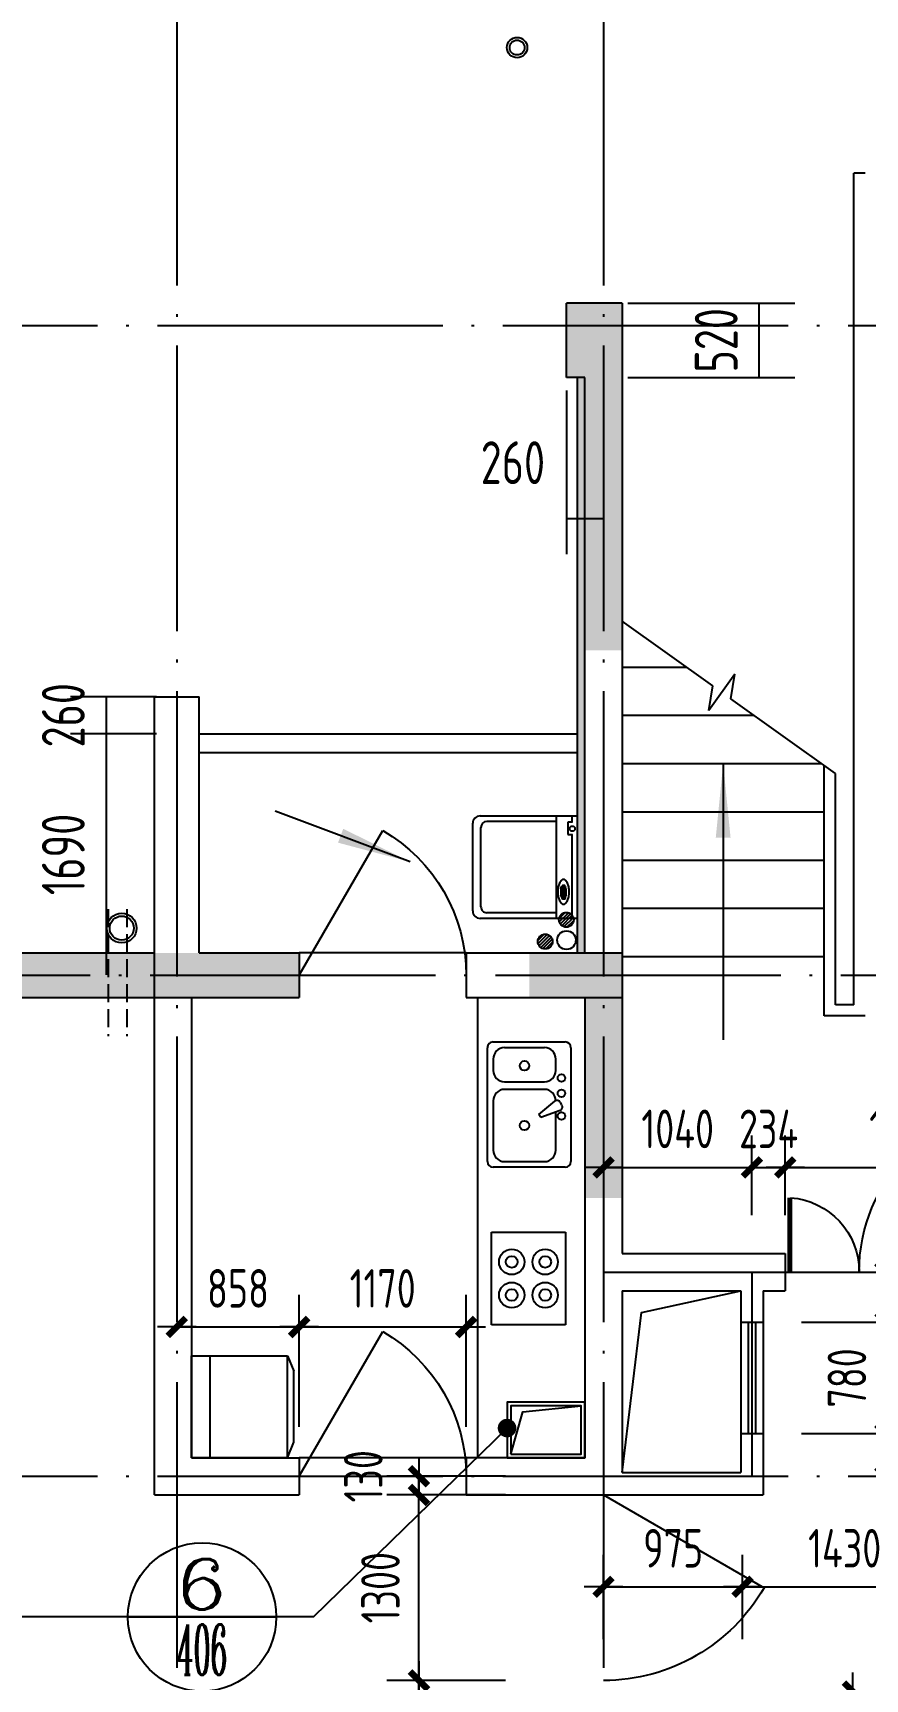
# Model space of a CAD drawing. Extents: x -726032 to 135930, y -151624 to 587044.
# Drawn here: x -475515 to -469684, y 475827 to 487356 of the extents above; entities that cross this region are included whole.
import ezdxf
from ezdxf.enums import TextEntityAlignment as Align

# ---------------------------------------------------------------- set-up
doc = ezdxf.new("R2010")
doc.units = 0
doc.header["$LTSCALE"] = 1000
doc.header["$MEASUREMENT"] = 0
doc.linetypes.add('DASH', pattern=[0.35, 0.25, -0.1])
doc.linetypes.add('DOTE', pattern=[2.42, 2, -0.2, 0.02, -0.2])
doc.layers.get('0').update_dxf_attribs({"linetype": 'CONTINUOUS'})
doc.layers.get('DEFPOINTS').update_dxf_attribs({"color": 1, "linetype": 'CONTINUOUS'})
for name, color, linetype in [('COLUMN', 170, 'CONTINUOUS'), ('DOTE', 8, 'DOTE'), ('GROUND', 45, 'CONTINUOUS'), ('JIAJU', 252, 'CONTINUOUS'), ('LVTRY', 6, 'CONTINUOUS'), ('PUB_DIM', 245, 'CONTINUOUS'), ('ROOF', 4, 'CONTINUOUS'), ('STAIR', 42, 'CONTINUOUS'), ('TOTHER', 7, 'CONTINUOUS'), ('WALL', 255, 'CONTINUOUS'), ('WINDOW', 155, 'CONTINUOUS'), ('WINDOW_TEXT', 7, 'CONTINUOUS'), ('引线', 213, 'CONTINUOUS'), ('空调', 245, 'CONTINUOUS'), ('雨水管', 20, 'CONTINUOUS')]:
    doc.layers.add(name, color=color, linetype=linetype)
doc.styles.add('COMP', font='COMPLEX', dxfattribs={"bigfont": 'hztxt'})
doc.styles.add('DIM_FONT', font='isocp.shx', dxfattribs={"width": 0.8})
doc.styles.add('SIMPLEX', font='SIMPLEX.SHX')
doc.dimstyles.new('DIMA', dxfattribs={"dimtxt": 300, "dimasz": 1, "dimexe": 250, "dimexo": 300, "dimgap": 150, "dimtad": 1, "dimdec": 0, "dimzin": 0, "dimdsep": 46, "dimtxsty": 'DIM_FONT', "dimcen": 0.09, "dimse1": 1, "dimclrt": 142, "dimadec": 0, "dimazin": 0, "dimtfac": 1, "dimtdec": 0, "dimtix": 1, "dimtmove": 2, "dimatfit": 3, "dimfxl": 1, "dimtolj": 1, "dimtzin": 0, "dimarcsym": 0})
doc.dimstyles.new('DIMB', dxfattribs={"dimtxt": 300, "dimasz": 1, "dimexe": 250, "dimexo": 300, "dimgap": 150, "dimtad": 1, "dimdec": 0, "dimzin": 0, "dimdsep": 46, "dimtxsty": 'DIM_FONT', "dimcen": 0.09, "dimse2": 1, "dimclrt": 142, "dimadec": 0, "dimazin": 0, "dimtfac": 1, "dimtdec": 0, "dimtix": 1, "dimtmove": 2, "dimatfit": 3, "dimfxl": 1, "dimtolj": 1, "dimtzin": 0, "dimarcsym": 0})
doc.dimstyles.new('DIMN', dxfattribs={"dimtxt": 300, "dimasz": 1, "dimexe": 250, "dimexo": 300, "dimgap": 150, "dimtad": 1, "dimdec": 0, "dimzin": 0, "dimdsep": 46, "dimtxsty": 'DIM_FONT', "dimcen": 0.09, "dimclrt": 142, "dimadec": 0, "dimazin": 0, "dimtfac": 1, "dimtdec": 0, "dimtix": 1, "dimtmove": 2, "dimatfit": 3, "dimfxl": 1, "dimtolj": 1, "dimtzin": 0, "dimarcsym": 0})

# ---------------------------------------------------------------- blocks, each defined once
blk = doc.blocks.new('_DBLK')
blk.add_line((-0.5, 0), (0, -0.866))
blk.add_arc((-0.5, 0), 1, 300, 0)
at = {"layer": 'WINDOW_TEXT', "style": 'SIMPLEX', "flags": 9}
blk.add_attdef('A', text='', height=1, dxfattribs=at).set_placement((0, 1.5), align=Align.MIDDLE)
blk = doc.blocks.new('_DIMX')
blk.add_line((-150, 0), (150, 0))
at = {"const_width": 50}
blk.add_lwpolyline([(-70, -70), (70, 70)], dxfattribs=at)
blk = doc.blocks.new('*D1123')
at = {"layer": 'DEFPOINTS', "color": 0, "transparency": 16777216}
for p in [(-470542, 476473), (-471517, 475837), (-470542, 475837)]:
    blk.add_point(p, dxfattribs=at)
at = {"layer": 'PUB_DIM', "color": 0, "lineweight": -2, "transparency": 16777216}
for p, q in [((-471517, 476107), (-471517, 476698)), ((-470542, 476107), (-470542, 476698)), ((-471516, 476473), (-470543, 476473))]:
    blk.add_line(p, q, dxfattribs=at)
at = {"layer": 'PUB_DIM', "color": 0, "lineweight": -2, "transparency": 16777216, "xscale": 0.9, "yscale": 0.9, "zscale": 0.9, "rotation": 180}
blk.add_blockref('_DIMX', (-471517, 476473), dxfattribs=at)
at = {"layer": 'PUB_DIM', "color": 0, "lineweight": -2, "transparency": 16777216, "xscale": 0.9, "yscale": 0.9, "zscale": 0.9}
blk.add_blockref('_DIMX', (-470542, 476473), dxfattribs=at)
at = {"layer": 'PUB_DIM', "color": 142, "transparency": 16777216, "insert": (-471029, 476743), "char_height": 270, "attachment_point": 5, "style": 'DIM_FONT'}
blk.add_mtext('\\A1;975', dxfattribs=at)
blk = doc.blocks.new('*D2376')
at = {"layer": 'DEFPOINTS', "color": 0, "transparency": 16777216}
for p in [(-470477, 479410), (-471517, 478807), (-470477, 478807)]:
    blk.add_point(p, dxfattribs=at)
at = {"layer": 'PUB_DIM', "color": 0, "lineweight": -2, "transparency": 16777216}
for p, q in [((-470477, 479077), (-470477, 479635)), ((-471516, 479410), (-470478, 479410))]:
    blk.add_line(p, q, dxfattribs=at)
at = {"layer": 'PUB_DIM', "color": 0, "lineweight": -2, "transparency": 16777216, "xscale": 0.9, "yscale": 0.9, "zscale": 0.9, "rotation": 180}
blk.add_blockref('_DIMX', (-471517, 479410), dxfattribs=at)
at = {"layer": 'PUB_DIM', "color": 0, "lineweight": -2, "transparency": 16777216, "xscale": 0.9, "yscale": 0.9, "zscale": 0.9}
blk.add_blockref('_DIMX', (-470477, 479410), dxfattribs=at)
at = {"layer": 'PUB_DIM', "color": 142, "transparency": 16777216, "insert": (-470997, 479680), "char_height": 270, "attachment_point": 5, "style": 'DIM_FONT'}
blk.add_mtext('\\A1;1040', dxfattribs=at)
blk = doc.blocks.new('*D1125')
at = {"layer": 'DEFPOINTS', "color": 0, "transparency": 16777216}
for p in [(-471647, 485463), (-470427, 485463), (-471647, 484943)]:
    blk.add_point(p, dxfattribs=at)
at = {"layer": 'PUB_DIM', "color": 0, "lineweight": -2, "transparency": 16777216}
for p, q in [((-471347, 485463), (-470177, 485463)), ((-470427, 485464), (-470427, 485465)), ((-470427, 484943), (-470427, 485463)), ((-471347, 484943), (-470177, 484943)), ((-470427, 484942), (-470427, 484941))]:
    blk.add_line(p, q, dxfattribs=at)
at = {"layer": 'PUB_DIM', "color": 0, "transparency": 16777216}
for points in [[(-470427, 485464), (-470427, 485464), (-470427, 485463)], [(-470427, 484942), (-470427, 484942), (-470427, 484943)]]:
    blk.add_solid(points, dxfattribs=at)
at = {"layer": 'PUB_DIM', "color": 142, "transparency": 16777216, "insert": (-470727, 485203), "char_height": 300, "attachment_point": 5, "rotation": 90, "style": 'DIM_FONT'}
blk.add_mtext('\\A1;520', dxfattribs=at)
blk = doc.blocks.new('*D2389')
at = {"layer": 'DEFPOINTS', "color": 0, "transparency": 16777216}
for p in [(-472479, 478293), (-473649, 477323), (-472479, 477323)]:
    blk.add_point(p, dxfattribs=at)
at = {"layer": 'PUB_DIM', "color": 0, "lineweight": -2, "transparency": 16777216}
for p, q in [((-472479, 477593), (-472479, 478518)), ((-473648, 478293), (-472480, 478293))]:
    blk.add_line(p, q, dxfattribs=at)
at = {"layer": 'PUB_DIM', "color": 0, "lineweight": -2, "transparency": 16777216, "xscale": 0.9, "yscale": 0.9, "zscale": 0.9, "rotation": 180}
blk.add_blockref('_DIMX', (-473649, 478293), dxfattribs=at)
at = {"layer": 'PUB_DIM', "color": 0, "lineweight": -2, "transparency": 16777216, "xscale": 0.9, "yscale": 0.9, "zscale": 0.9}
blk.add_blockref('_DIMX', (-472479, 478293), dxfattribs=at)
at = {"layer": 'PUB_DIM', "color": 142, "transparency": 16777216, "insert": (-473064, 478563), "char_height": 270, "attachment_point": 5, "style": 'DIM_FONT'}
blk.add_mtext('\\A1;1170', dxfattribs=at)
blk = doc.blocks.new('*D2390')
at = {"layer": 'DEFPOINTS', "color": 0, "transparency": 16777216}
for p in [(-472810, 477117), (-471933, 477117), (-471933, 475817)]:
    blk.add_point(p, dxfattribs=at)
at = {"layer": 'PUB_DIM', "color": 0, "lineweight": -2, "transparency": 16777216}
for p, q in [((-472203, 477117), (-473035, 477117)), ((-472810, 475818), (-472810, 477116))]:
    blk.add_line(p, q, dxfattribs=at)
at = {"layer": 'PUB_DIM', "color": 0, "lineweight": -2, "transparency": 16777216, "xscale": 0.9, "yscale": 0.9, "zscale": 0.9}
for p, rotation in [((-472810, 477117), 90), ((-472810, 475817), 270)]:
    blk.add_blockref('_DIMX', p, dxfattribs=dict(at, rotation=rotation))
at = {"layer": 'PUB_DIM', "color": 142, "transparency": 16777216, "insert": (-473080, 476467), "char_height": 270, "attachment_point": 5, "rotation": 90, "style": 'DIM_FONT'}
blk.add_mtext('\\A1;1300', dxfattribs=at)
blk = doc.blocks.new('*D2391')
at = {"layer": 'DEFPOINTS', "color": 0, "transparency": 16777216}
for p in [(-472810, 477247), (-471933, 477247), (-471933, 477117)]:
    blk.add_point(p, dxfattribs=at)
at = {"layer": 'PUB_DIM', "color": 0, "lineweight": -2, "transparency": 16777216}
for p, q in [((-472203, 477247), (-473035, 477247)), ((-472810, 477248), (-472810, 477249)), ((-472810, 477117), (-472810, 477247)), ((-472810, 477116), (-472810, 477115))]:
    blk.add_line(p, q, dxfattribs=at)
at = {"layer": 'PUB_DIM', "color": 0, "lineweight": -2, "transparency": 16777216, "xscale": 0.9, "yscale": 0.9, "zscale": 0.9}
for p, rotation in [((-472810, 477247), 270), ((-472810, 477117), 90)]:
    blk.add_blockref('_DIMX', p, dxfattribs=dict(at, rotation=rotation))
at = {"layer": 'PUB_DIM', "color": 142, "transparency": 16777216, "insert": (-473200, 477247), "char_height": 270, "attachment_point": 5, "rotation": 90, "style": 'DIM_FONT'}
blk.add_mtext('\\A1;130', dxfattribs=at)
blk = doc.blocks.new('*D2394')
at = {"layer": 'DEFPOINTS', "color": 0, "transparency": 16777216}
for p in [(-472810, 475817), (-471933, 475817), (-471933, 474907)]:
    blk.add_point(p, dxfattribs=at)
at = {"layer": 'PUB_DIM', "color": 0, "lineweight": -2, "transparency": 16777216}
for p, q in [((-472203, 475817), (-473035, 475817)), ((-472810, 474908), (-472810, 475816))]:
    blk.add_line(p, q, dxfattribs=at)
at = {"layer": 'PUB_DIM', "color": 0, "lineweight": -2, "transparency": 16777216, "xscale": 0.9, "yscale": 0.9, "zscale": 0.9}
for p, rotation in [((-472810, 475817), 90), ((-472810, 474907), 270)]:
    blk.add_blockref('_DIMX', p, dxfattribs=dict(at, rotation=rotation))
at = {"layer": 'PUB_DIM', "color": 142, "transparency": 16777216, "insert": (-473080, 475362), "char_height": 270, "attachment_point": 5, "rotation": 90, "style": 'DIM_FONT'}
blk.add_mtext('\\A1;910', dxfattribs=at)
blk = doc.blocks.new('_INDEX')
blk.add_line((-0.5, 0), (0.5, 0))
blk.add_circle((0, 0), 0.5)
at = {"style": 'COMP'}
for tag, width, p, p2 in [('1', 2.333333, (-0.17, 0.05), (0.17, 0.05)), ('-', 1.166667, (-0.17, -0.39), (0.17, -0.39))]:
    blk.add_attdef(tag, text='', height=0.34, dxfattribs=dict(at, width=width)).set_placement(p, p2, align=Align.FIT)
blk = doc.blocks.new('*D2396')
at = {"layer": 'DEFPOINTS', "color": 0, "transparency": 16777216}
for p in [(-473649, 478293), (-474507, 477323), (-473649, 477323)]:
    blk.add_point(p, dxfattribs=at)
at = {"layer": 'PUB_DIM', "color": 0, "lineweight": -2, "transparency": 16777216}
for p, q in [((-473649, 477593), (-473649, 478518)), ((-474506, 478293), (-473650, 478293))]:
    blk.add_line(p, q, dxfattribs=at)
at = {"layer": 'PUB_DIM', "color": 0, "lineweight": -2, "transparency": 16777216, "xscale": 0.9, "yscale": 0.9, "zscale": 0.9, "rotation": 180}
blk.add_blockref('_DIMX', (-474507, 478293), dxfattribs=at)
at = {"layer": 'PUB_DIM', "color": 0, "lineweight": -2, "transparency": 16777216, "xscale": 0.9, "yscale": 0.9, "zscale": 0.9}
blk.add_blockref('_DIMX', (-473649, 478293), dxfattribs=at)
at = {"layer": 'PUB_DIM', "color": 142, "transparency": 16777216, "insert": (-474078, 478563), "char_height": 270, "attachment_point": 5, "style": 'DIM_FONT'}
blk.add_mtext('\\A1;858', dxfattribs=at)
blk = doc.blocks.new('A$C593B1C2D')
at = {"layer": 'JIAJU'}
for p, q in [((0, 550), (0, 32.5)), ((550, 550), (0, 550)), ((550, 32.5), (550, 550)), ((550, 450), (0, 450)), ((0, 32.5), (84.2, 0)), ((550, 32.5), (0, 32.5)), ((465.8, 0), (84.2, 0)), ((550, 32.5), (465.8, 0))]:
    blk.add_line(p, q, dxfattribs=at)
blk = doc.blocks.new('A$C52343C9C')
at = {"layer": 'JIAJU', "rotation": 2.050917305024764e-05}
blk.add_blockref('A$C593B1C2D', (0, 0), dxfattribs=at)
blk = doc.blocks.new('A$C47CE1419')
at = {"layer": 'JIAJU', "xscale": -1, "rotation": 90}
blk.add_blockref('A$C52343C9C', (550, 550), dxfattribs=at)
blk = doc.blocks.new('M_E21')
for p, q in [((-250.1, 0), (250.1, 0)), ((-250.1, -400.1), (-250.1, 0)), ((250.1, 0), (250.1, -400.1)), ((250.1, -400.1), (-250.1, -400.1))]:
    blk.add_line(p, q)
at = {"layer": 'TOTHER', "linetype": 'Continuous'}
for centre, radius in [((-89.3, -109.8), 68.5), ((-89.3, -109.8), 31.6), ((89.3, -109.8), 68.5), ((89.3, -109.8), 31.6), ((-89.3, -290.2), 68.5), ((-89.3, -290.2), 31.6), ((89.3, -290.2), 68.5), ((89.3, -290.2), 31.6)]:
    blk.add_circle(centre, radius, dxfattribs=at)
at = {"width": 0.8, "flags": 9}
for tag in ['XSIZE', 'YSIZE']:
    blk.add_attdef(tag, (0, 0), '', height=0.5, dxfattribs=at)
blk = doc.blocks.new('M_E29JIV')
at = {"color": 0, "linetype": 'ByBlock'}
for p, q in [((0, -306.8), (0, 306.8)), ((30.7, 337.5), (419.3, 337.5)), ((358, 306.8), (143.2, 306.8)), ((450, 306.8), (450, -306.8)), ((81.8, 245.5), (81.8, 40)), ((419.3, -20.5), (419.3, 245.5)), ((48.4, 2), (56.6, -12.3)), ((58.9, 31.4), (162.5, 70.2)), ((172.8, 52.5), (87.3, -17.8)), ((162.5, 70.2), (172.8, 52.5)), ((143.2, -81.8), (358, -81.8)), ((358, -122.7), (143.2, -122.7)), ((81.8, -184.1), (81.8, -245.5)), ((419.3, -245.5), (419.3, -184.1)), ((419.3, -337.5), (30.7, -337.5)), ((143.2, -306.8), (358, -306.8))]:
    blk.add_line(p, q, dxfattribs=at)
for centre, radius in [((250.6, 112.5), 25.6), ((51.1, 61.4), 20.5), ((51.1, -61.4), 20.5), ((51.1, -143.2), 20.5), ((250.6, -209.7), 25.6)]:
    blk.add_circle(centre, radius, dxfattribs=at)
for centre, radius, start, end in [((30.7, 306.8), 30.7, 90, 180), ((143.2, 245.5), 61.4, 90, 180), ((358, 245.5), 61.4, 0, 90), ((419.3, 306.8), 30.7, 0, 90), ((66.1, 12.3), 20.5, 110.53768, 210), ((74.3, -2), 20.5, 210, 309.46232), ((143.2, -20.5), 61.4, 180, 270), ((358, -20.5), 61.4, 270, 0), ((143.2, -184.1), 61.4, 90, 180), ((358, -184.1), 61.4, 0, 90), ((143.2, -245.5), 61.4, 180, 270), ((358, -245.5), 61.4, 270, 0), ((30.7, -306.8), 30.7, 180, 270), ((419.3, -306.8), 30.7, 270, 0)]:
    blk.add_arc(centre, radius, start, end, dxfattribs=at)
at = {"style": 'DIM_FONT', "width": 0.8, "flags": 9}
for tag in ['XSIZE', 'YSIZE']:
    blk.add_attdef(tag, (0, 0), '', height=0.5, dxfattribs=at)
blk = doc.blocks.new('M_E20')
for p, q in [((345, 0), (-345, 0)), ((-302, -36), (-345, -36)), ((-302, -35), (-302, -66)), ((-302, -66), (-219, -66)), ((-219, -66), (-219, -35)), ((345, -36), (-219, -36)), ((123, -87), (123, -99)), ((133, -96), (133, -113)), ((198, -96), (133, -96)), ((198, -113), (198, -96)), ((215, -88), (215, -99)), ((-307, -144), (-307, -611)), ((133, -113), (198, -113)), ((307, -144), (307, -611)), ((267, -651), (-267, -651))]:
    blk.add_line(p, q)
blk.add_lwpolyline([(83, -94, 0.185158), (88, -107, 0.102042), (108, -122, 0.060862), (133, -130, 0.047173), (166, -133, 0.047173), (200, -130, 0.060862), (225, -122, 0.102042), (245, -107, 0.185158), (250, -94, 0.185158), (245, -82, 0.102042), (225, -67, 0.060862), (200, -59, 0.047173), (166, -56, 0.047173), (133, -59, 0.060862), (108, -67, 0.102042), (88, -82, 0.185158)], format="xyb", close=True)
for points in [[(215, -88, 0.259034), (213, -85, 0.076276), (201, -80, 0.036515), (188, -77, 0.026615), (169, -76, 0.026615), (150, -77, 0.036515), (137, -80, 0.076276), (125, -85, 0.259034), (123, -88, 0.078462), (123, -89, 0.056762)], [(215, -99, 0.259034), (213, -95, 0.076276), (201, -90, 0.036515), (188, -88, 0.026615), (169, -87, 0.026615), (150, -88, 0.036515), (137, -90, 0.076276), (125, -95, 0.259034), (123, -99, 0.259034), (125, -102, 0.056762), (133, -106, 0.036515)], [(198, -108, 0.008736), (201, -107, 0.076276), (213, -102, 0.259034), (215, -99, 0.259034)]]:
    blk.add_lwpolyline(points, format="xyb")
blk.add_circle((-259, -35), 17.5)
for centre, start, end in [((-267, -611), 180, 270), ((267, -611), 270, 0)]:
    blk.add_arc(centre, 40, start, end)
at = {"layer": 'TOTHER', "linetype": 'Continuous'}
for p, q in [((-345, -656), (-345, 0)), ((345, 0), (345, -656)), ((-345, -145), (345, -145)), ((295, -706), (-295, -706))]:
    blk.add_line(p, q, dxfattribs=at)
for centre, start, end in [((-295, -656), 180, 270), ((295, -656), 270, 0)]:
    blk.add_arc(centre, 50, start, end, dxfattribs=at)
at = {"width": 0.8, "flags": 9}
for tag in ['XSIZE', 'YSIZE']:
    blk.add_attdef(tag, (0, 0), '', height=0.5, dxfattribs=at)
blk = doc.blocks.new('*D1144')
at = {"layer": 'DEFPOINTS', "color": 0, "transparency": 16777216}
for p in [(-471777, 485151), (-471517, 485151), (-471517, 483956)]:
    blk.add_point(p, dxfattribs=at)
at = {"layer": 'PUB_DIM', "color": 0, "lineweight": -2, "transparency": 16777216}
for p, q in [((-471777, 484851), (-471777, 483706)), ((-471517, 484851), (-471517, 483706)), ((-471778, 483956), (-471779, 483956)), ((-471777, 483956), (-471517, 483956)), ((-471516, 483956), (-471515, 483956))]:
    blk.add_line(p, q, dxfattribs=at)
at = {"layer": 'PUB_DIM', "color": 0, "transparency": 16777216}
for points in [[(-471778, 483956), (-471778, 483956), (-471777, 483956)], [(-471516, 483956), (-471516, 483956), (-471517, 483956)]]:
    blk.add_solid(points, dxfattribs=at)
at = {"layer": 'PUB_DIM', "color": 142, "transparency": 16777216, "insert": (-472152, 484346), "char_height": 300, "attachment_point": 5, "style": 'DIM_FONT'}
blk.add_mtext('\\A1;260', dxfattribs=at)
blk = doc.blocks.new('*D3755')
at = {"layer": 'DEFPOINTS', "color": 0, "transparency": 16777216}
for p in [(-474350, 482447), (-475002, 480757), (-474350, 480757)]:
    blk.add_point(p, dxfattribs=at)
at = {"layer": 'PUB_DIM', "color": 0, "lineweight": -2, "transparency": 16777216}
for p, q in [((-474650, 482447), (-475252, 482447)), ((-475002, 482446), (-475002, 480758))]:
    blk.add_line(p, q, dxfattribs=at)
at = {"layer": 'PUB_DIM', "color": 0, "transparency": 16777216}
for points in [[(-475003, 482446), (-475002, 482446), (-475002, 482447)], [(-475003, 480758), (-475002, 480758), (-475002, 480757)]]:
    blk.add_solid(points, dxfattribs=at)
at = {"layer": 'PUB_DIM', "color": 142, "transparency": 16777216, "insert": (-475302, 481602), "char_height": 300, "attachment_point": 5, "rotation": 90, "style": 'DIM_FONT'}
blk.add_mtext('\\A1;1690', dxfattribs=at)
blk = doc.blocks.new('*D1152')
at = {"layer": 'DEFPOINTS', "color": 0, "transparency": 16777216}
for p in [(-474350, 482707), (-475002, 482447), (-474350, 482447)]:
    blk.add_point(p, dxfattribs=at)
at = {"layer": 'PUB_DIM', "color": 0, "lineweight": -2, "transparency": 16777216}
for p, q in [((-474650, 482707), (-475252, 482707)), ((-475002, 482708), (-475002, 482709)), ((-475002, 482707), (-475002, 482447)), ((-474650, 482447), (-475252, 482447)), ((-475002, 482446), (-475002, 482445))]:
    blk.add_line(p, q, dxfattribs=at)
at = {"layer": 'PUB_DIM', "color": 0, "transparency": 16777216}
for points in [[(-475003, 482708), (-475002, 482708), (-475002, 482707)], [(-475003, 482446), (-475002, 482446), (-475002, 482447)]]:
    blk.add_solid(points, dxfattribs=at)
at = {"layer": 'PUB_DIM', "color": 142, "transparency": 16777216, "insert": (-475302, 482577), "char_height": 300, "attachment_point": 5, "rotation": 90, "style": 'DIM_FONT'}
blk.add_mtext('\\A1;260', dxfattribs=at)
blk = doc.blocks.new('*D1217')
at = {"layer": 'DEFPOINTS', "color": 0, "transparency": 16777216}
for p in [(-469112, 476473), (-470542, 475837), (-469112, 475837)]:
    blk.add_point(p, dxfattribs=at)
at = {"layer": 'PUB_DIM', "color": 0, "lineweight": -2, "transparency": 16777216}
for p, q in [((-470542, 476107), (-470542, 476698)), ((-469112, 476107), (-469112, 476698)), ((-470541, 476473), (-469113, 476473))]:
    blk.add_line(p, q, dxfattribs=at)
at = {"layer": 'PUB_DIM', "color": 0, "lineweight": -2, "transparency": 16777216, "xscale": 0.9, "yscale": 0.9, "zscale": 0.9, "rotation": 180}
blk.add_blockref('_DIMX', (-470542, 476473), dxfattribs=at)
at = {"layer": 'PUB_DIM', "color": 0, "lineweight": -2, "transparency": 16777216, "xscale": 0.9, "yscale": 0.9, "zscale": 0.9}
blk.add_blockref('_DIMX', (-469112, 476473), dxfattribs=at)
at = {"layer": 'PUB_DIM', "color": 142, "transparency": 16777216, "insert": (-469827, 476743), "char_height": 270, "attachment_point": 5, "style": 'DIM_FONT'}
blk.add_mtext('\\A1;1430', dxfattribs=at)
blk = doc.blocks.new('*D1219')
at = {"layer": 'DEFPOINTS', "color": 0, "transparency": 16777216}
for p in [(-469153, 475739), (-469769, 474907), (-469153, 474907)]:
    blk.add_point(p, dxfattribs=at)
at = {"layer": 'PUB_DIM', "color": 0, "lineweight": -2, "transparency": 16777216}
for p, q in [((-469423, 475739), (-469994, 475739)), ((-469769, 475738), (-469769, 474908)), ((-469423, 474907), (-469994, 474907))]:
    blk.add_line(p, q, dxfattribs=at)
at = {"layer": 'PUB_DIM', "color": 0, "lineweight": -2, "transparency": 16777216, "xscale": 0.9, "yscale": 0.9, "zscale": 0.9}
for p, rotation in [((-469769, 475739), 90), ((-469769, 474907), 270)]:
    blk.add_blockref('_DIMX', p, dxfattribs=dict(at, rotation=rotation))
at = {"layer": 'PUB_DIM', "color": 142, "transparency": 16777216, "insert": (-470039, 475323), "char_height": 270, "attachment_point": 5, "rotation": 90, "style": 'DIM_FONT'}
blk.add_mtext('\\A1;832', dxfattribs=at)
blk = doc.blocks.new('_ARROW')
blk.add_solid([(0, 0), (-1, 0.1), (-1, -0.1)])
blk = doc.blocks.new('*D2458')
at = {"layer": 'DEFPOINTS', "color": 0, "transparency": 16777216}
for p in [(-468553, 479410), (-470243, 478807), (-468553, 478807)]:
    blk.add_point(p, dxfattribs=at)
at = {"layer": 'PUB_DIM', "color": 0, "lineweight": -2, "transparency": 16777216}
for p, q in [((-468553, 479077), (-468553, 479635)), ((-470242, 479410), (-468554, 479410))]:
    blk.add_line(p, q, dxfattribs=at)
at = {"layer": 'PUB_DIM', "color": 0, "lineweight": -2, "transparency": 16777216, "xscale": 0.9, "yscale": 0.9, "zscale": 0.9, "rotation": 180}
blk.add_blockref('_DIMX', (-470243, 479410), dxfattribs=at)
at = {"layer": 'PUB_DIM', "color": 0, "lineweight": -2, "transparency": 16777216, "xscale": 0.9, "yscale": 0.9, "zscale": 0.9}
blk.add_blockref('_DIMX', (-468553, 479410), dxfattribs=at)
at = {"layer": 'PUB_DIM', "color": 142, "transparency": 16777216, "insert": (-469398, 479680), "char_height": 270, "attachment_point": 5, "style": 'DIM_FONT'}
blk.add_mtext('\\A1;1690', dxfattribs=at)
blk = doc.blocks.new('M_A17ORW')
at = {"const_width": 0.02}
for points in [[(-0.481, -0.0014), (-0.481, -0.3084)], [(0.481, 0.0014), (0.481, -0.6906)]]:
    blk.add_lwpolyline(points, dxfattribs=at)
for centre, radius, start, end in [((-0.5008, -0.0026), 0.3067, 274.24917, 0.21013), ((0.5046, 0.0019), 0.6987, 180.27623, 268.06031)]:
    blk.add_arc(centre, radius, start, end)
blk = doc.blocks.new('*D1221')
at = {"layer": 'DEFPOINTS', "color": 0, "transparency": 16777216}
for p in [(-470243, 479410), (-470477, 478807), (-470243, 478807)]:
    blk.add_point(p, dxfattribs=at)
at = {"layer": 'PUB_DIM', "color": 0, "lineweight": -2, "transparency": 16777216}
for p, q in [((-470477, 479077), (-470477, 479635)), ((-470243, 479077), (-470243, 479635)), ((-470478, 479410), (-470479, 479410)), ((-470477, 479410), (-470243, 479410)), ((-470242, 479410), (-470241, 479410))]:
    blk.add_line(p, q, dxfattribs=at)
at = {"layer": 'PUB_DIM', "color": 0, "lineweight": -2, "transparency": 16777216, "xscale": 0.9, "yscale": 0.9, "zscale": 0.9}
blk.add_blockref('_DIMX', (-470477, 479410), dxfattribs=at)
at = {"layer": 'PUB_DIM', "color": 0, "lineweight": -2, "transparency": 16777216, "xscale": 0.9, "yscale": 0.9, "zscale": 0.9, "rotation": 180}
blk.add_blockref('_DIMX', (-470243, 479410), dxfattribs=at)
at = {"layer": 'PUB_DIM', "color": 142, "transparency": 16777216, "insert": (-470360, 479680), "char_height": 270, "attachment_point": 5, "style": 'DIM_FONT'}
blk.add_mtext('\\A1;234', dxfattribs=at)
blk = doc.blocks.new('*D2459')
at = {"layer": 'DEFPOINTS', "color": 0, "transparency": 16777216}
for p in [(-470399, 478326), (-469541, 478326), (-470399, 477546)]:
    blk.add_point(p, dxfattribs=at)
at = {"layer": 'PUB_DIM', "color": 0, "lineweight": -2, "transparency": 16777216}
for p, q in [((-470129, 478326), (-469316, 478326)), ((-469541, 477547), (-469541, 478325))]:
    blk.add_line(p, q, dxfattribs=at)
at = {"layer": 'PUB_DIM', "color": 0, "lineweight": -2, "transparency": 16777216, "xscale": 0.9, "yscale": 0.9, "zscale": 0.9}
for p, rotation in [((-469541, 478326), 90), ((-469541, 477546), 270)]:
    blk.add_blockref('_DIMX', p, dxfattribs=dict(at, rotation=rotation))
at = {"layer": 'PUB_DIM', "color": 142, "transparency": 16777216, "insert": (-469811, 477936), "char_height": 270, "attachment_point": 5, "rotation": 90, "style": 'DIM_FONT'}
blk.add_mtext('\\A1;780', dxfattribs=at)
blk = doc.blocks.new('*D2460')
at = {"layer": 'DEFPOINTS', "color": 0, "transparency": 16777216}
for p in [(-470399, 478677), (-469541, 478677), (-470399, 478326)]:
    blk.add_point(p, dxfattribs=at)
at = {"layer": 'PUB_DIM', "color": 0, "lineweight": -2, "transparency": 16777216}
for p, q in [((-470129, 478677), (-469316, 478677)), ((-469541, 478327), (-469541, 478676))]:
    blk.add_line(p, q, dxfattribs=at)
at = {"layer": 'PUB_DIM', "color": 0, "lineweight": -2, "transparency": 16777216, "xscale": 0.9, "yscale": 0.9, "zscale": 0.9}
for p, rotation in [((-469541, 478677), 90), ((-469541, 478326), 270)]:
    blk.add_blockref('_DIMX', p, dxfattribs=dict(at, rotation=rotation))
at = {"layer": 'PUB_DIM', "color": 142, "transparency": 16777216, "insert": (-469106, 478562), "char_height": 270, "attachment_point": 5, "rotation": 90, "style": 'DIM_FONT'}
blk.add_mtext('\\A1;351', dxfattribs=at)
blk = doc.blocks.new('51103111123616')
for p, q in [((-300, 60), (300, 60)), ((-300, 19.8), (300, 19.8)), ((-300, -19.8), (300, -19.8)), ((-300, -60), (300, -60))]:
    blk.add_line(p, q)
at = {"style": 'SIMPLEX', "flags": 9}
blk.add_attdef('A', text='', height=1, dxfattribs=at).set_placement((0, 0), align=Align.MIDDLE)
blk = doc.blocks.new('*D2461')
at = {"layer": 'DEFPOINTS', "color": 0, "transparency": 16777216}
for p in [(-470399, 477546), (-469541, 477546), (-470399, 477247)]:
    blk.add_point(p, dxfattribs=at)
at = {"layer": 'PUB_DIM', "color": 0, "lineweight": -2, "transparency": 16777216}
for p, q in [((-470129, 477546), (-469316, 477546)), ((-469541, 477248), (-469541, 477545))]:
    blk.add_line(p, q, dxfattribs=at)
at = {"layer": 'PUB_DIM', "color": 0, "lineweight": -2, "transparency": 16777216, "xscale": 0.9, "yscale": 0.9, "zscale": 0.9}
for p, rotation in [((-469541, 477546), 90), ((-469541, 477247), 270)]:
    blk.add_blockref('_DIMX', p, dxfattribs=dict(at, rotation=rotation))
at = {"layer": 'PUB_DIM', "color": 142, "transparency": 16777216, "insert": (-469045, 477361), "char_height": 270, "attachment_point": 5, "rotation": 90, "style": 'DIM_FONT'}
blk.add_mtext('\\A1;299', dxfattribs=at)

msp = doc.modelspace()

# ---------------------------------------------------------------- hatches: boundary and pattern name
at = {"layer": 'ROOF'}
h = msp.add_hatch(dxfattribs=at)
h.set_pattern_fill('DOTS', color=256, scale=390, style=0)
h.set_pattern_definition([(0, (-484996.97, 71938.763), (12.1875, 24.375), [0, -24.375])])
h.paths.add_polyline_path([(-471698.9, 480912.9), (-471646.9, 480912.9), (-471646.9, 484942.9), (-471698.9, 484942.9)])
at = {"layer": '雨水管'}
h = msp.add_hatch(dxfattribs=at)
h.set_pattern_fill('ANSI31', color=256, scale=130, style=0)
h.set_pattern_definition([(45, (-992533.083, 823176.22), (-11.4904852, 11.4904852), [])])
h.paths.add_polyline_path([(-471829.3, 481144.4, 1), (-471725.3, 481144.4, 1)])
h = msp.add_hatch(dxfattribs=at)
h.set_pattern_fill('ANSI31', color=256, scale=130, style=0)
h.set_pattern_definition([(45, (-992681.395, 823024.264), (-11.4904852, 11.4904852), [])])
h.paths.add_polyline_path([(-471977.6, 480992.5, 1), (-471873.6, 480992.5, 1)])

# ---------------------------------------------------------------- linework, layer by layer
at = {"layer": 'COLUMN'}
for points in [[(-471776.9, 485462.9), (-471776.9, 484942.9), (-471386.9, 485462.9), (-471646.9, 484942.9)], [(-471646.9, 484942.9), (-471646.9, 483031.9), (-471386.9, 485462.9), (-471386.9, 483031.9)], [(-475936.9, 480912.9), (-475936.9, 480600.9), (-473648.9, 480912.9), (-473648.9, 480600.9)], [(-472036.9, 480912.9), (-472036.9, 480600.9), (-471386.9, 480912.9), (-471646.9, 480600.9)], [(-471646.9, 480600.9), (-471646.9, 479196.9), (-471386.9, 480912.9), (-471386.9, 479196.9)]]:
    msp.add_solid(points, dxfattribs=at)
at = {"layer": 'DOTE'}
for p, q in [((-474506.9, 490006.5), (-474506.9, 459534.9)), ((-471516.9, 490006.5), (-471516.9, 474906.9)), ((-481902.2, 485306.9), (-412270.4, 485306.9)), ((-481954.2, 480756.9), (-412270.4, 480756.9)), ((-471516.9, 478676.9), (-468136.9, 478676.9)), ((-470476.9, 478676.9), (-470476.9, 477246.9)), ((-481902.2, 477246.9), (-412270.4, 477246.9))]:
    msp.add_line(p, q, dxfattribs=at)
at = {"layer": 'GROUND'}
for p, q in [((-472478.9, 480912.9), (-473648.9, 480912.9)), ((-472478.9, 477376.9), (-473648.9, 477376.9))]:
    msp.add_line(p, q, dxfattribs=at)
at = {"layer": 'LVTRY'}
msp.add_line((-472400.9, 480600.9), (-472400.9, 477376.9), dxfattribs=at)
for points in [[(-472192.9, 477376.9), (-471646.9, 477376.9), (-471646.9, 477766.9), (-472192.9, 477766.9)], [(-472166.9, 477402.9), (-471672.9, 477402.9), (-471672.9, 477740.9), (-472166.9, 477740.9)]]:
    msp.add_lwpolyline(points, close=True, dxfattribs=at)
msp.add_lwpolyline([(-472166.9, 477402.9), (-472082.3, 477697.5), (-471672.9, 477740.9)], dxfattribs=at)
at = {"layer": 'PUB_DIM'}
msp.add_lwpolyline([(-470678.4, 482238.9), (-470678.4, 480304.4)], dxfattribs=at)
at = {"layer": 'ROOF'}
for p, q in [((-471698.9, 480912.9), (-471698.9, 484942.9)), ((-474350.9, 482446.9), (-471698.9, 482446.9)), ((-474350.9, 482316.9), (-471698.9, 482316.9))]:
    msp.add_line(p, q, dxfattribs=at)
msp.add_lwpolyline([(-471386.9, 477272.9), (-471251.5, 478393.8), (-470554.9, 478546.9)], dxfattribs=at)
at = {"layer": 'STAIR'}
for p, q in [((-469683.9, 486372.9), (-469761.9, 486372.9)), ((-469761.9, 480548.9), (-469761.9, 486372.9)), ((-470751.7, 482783), (-471386.9, 483236.4)), ((-471386.9, 482914.9), (-470936.5, 482914.9)), ((-470597.6, 482864.6), (-470778.8, 482610.7)), ((-470624.7, 482692.3), (-470597.6, 482864.6)), ((-470778.8, 482610.7), (-470751.7, 482783)), ((-469891.9, 482169.2), (-470624.7, 482692.3)), ((-471386.9, 482576.9), (-470463, 482576.9)), ((-471386.9, 482238.9), (-469989.5, 482238.9)), ((-469969.9, 480470.9), (-469969.9, 482224.9)), ((-469891.9, 480548.9), (-469891.9, 482169.2)), ((-471386.9, 481900.9), (-469969.9, 481900.9)), ((-471386.9, 481562.9), (-469969.9, 481562.9)), ((-471386.9, 481224.9), (-469969.9, 481224.9)), ((-471386.9, 480886.9), (-469969.9, 480886.9)), ((-469761.9, 480548.9), (-469891.9, 480548.9)), ((-469683.9, 480470.9), (-469969.9, 480470.9))]:
    msp.add_line(p, q, dxfattribs=at)
at = {"layer": 'WALL'}
for p, q in [((-471776.9, 484942.9), (-471776.9, 485462.9)), ((-471386.9, 485462.9), (-471776.9, 485462.9)), ((-471386.9, 485462.9), (-471386.9, 478806.9)), ((-471646.9, 484942.9), (-471776.9, 484942.9)), ((-471646.9, 480912.9), (-471646.9, 484942.9)), ((-474662.9, 477116.9), (-474662.9, 482706.9)), ((-474662.9, 482706.9), (-474350.9, 482706.9)), ((-474350.9, 480912.9), (-474350.9, 482706.9)), ((-475936.9, 480912.9), (-474662.9, 480912.9)), ((-474350.9, 480912.9), (-473648.9, 480912.9)), ((-473648.9, 480912.9), (-473648.9, 480600.9)), ((-472478.9, 480912.9), (-471386.9, 480912.9)), ((-472478.9, 480912.9), (-472478.9, 480600.9)), ((-475936.9, 480600.9), (-473648.9, 480600.9)), ((-474402.9, 480600.9), (-474402.9, 477376.9)), ((-472478.9, 480600.9), (-471386.9, 480600.9)), ((-471646.9, 480600.9), (-471646.9, 477376.9)), ((-471386.9, 478806.9), (-470242.9, 478806.9)), ((-470242.9, 478806.9), (-470242.9, 478546.9)), ((-471386.9, 478546.9), (-470554.9, 478546.9)), ((-471386.9, 478546.9), (-471386.9, 477272.9)), ((-470554.9, 478546.9), (-470554.9, 478325.9)), ((-470398.9, 478546.9), (-470398.9, 478325.9)), ((-470398.9, 478546.9), (-470242.9, 478546.9)), ((-470554.9, 478325.9), (-470398.9, 478325.9)), ((-470554.9, 477545.9), (-470398.9, 477545.9)), ((-470554.9, 477545.9), (-470554.9, 477272.9)), ((-470398.9, 477545.9), (-470398.9, 477116.9)), ((-474402.9, 477376.9), (-473648.9, 477376.9)), ((-473648.9, 477376.9), (-473648.9, 477116.9)), ((-471646.9, 477376.9), (-472478.9, 477376.9)), ((-472478.9, 477376.9), (-472478.9, 477116.9)), ((-471386.9, 477272.9), (-470554.9, 477272.9)), ((-474662.9, 477116.9), (-473648.9, 477116.9)), ((-472478.9, 477116.9), (-470398.9, 477116.9))]:
    msp.add_line(p, q, dxfattribs=at)
at = {"layer": '引线', "const_width": 64.7}
msp.add_lwpolyline([(-472225.5, 477584.8, 1), (-472160.2, 477584.8, 1)], format="xyb", close=True, dxfattribs=at)
at = {"layer": '引线'}
msp.add_lwpolyline([(-472192.9, 477584.8), (-473549.6, 476261.8), (-478696.6, 476261.8)], dxfattribs=at)
at = {"layer": '空调', "linetype": 'DASH', "ltscale": 0.5}
for p, q in [((-474987.9, 481218.7), (-474987.9, 480329.3)), ((-474857.9, 481218.7), (-474857.9, 480329.3))]:
    msp.add_line(p, q, dxfattribs=at)
at = {"layer": '雨水管'}
msp.add_lwpolyline([(-472872.1, 481550.5), (-473817.5, 481905.7)], dxfattribs=at)
for centre, radius in [((-472122.4, 487253.4), 71.5), ((-472122.4, 487253.4), 52), ((-474892.8, 481086.3), 104), ((-474892.8, 481086.3), 84.5), ((-471777.3, 481144.4), 52), ((-471925.6, 480992.5), 52), ((-471776.2, 481002.2), 65)]:
    msp.add_circle(centre, radius, dxfattribs=at)

# ---------------------------------------------------------------- block references
at = {"layer": 'LVTRY'}
for name, p, xscale, yscale, zscale, rotation in [('M_E20', (-471698.9, 481513.5), 1.039999999993597, 1.039999999993597, 1.039999999993597, 270), ('M_E29JIV', (-471744.9, 479850.1), 1.299999999999272, 1.299999999999272, 1.299999999999272, 180), ('M_E21', (-471782.7, 478632.4), 1.30000000000291, 1.30000000000291, 1.30000000000291, 270)]:
    msp.add_blockref(name, p, dxfattribs=dict(at, xscale=xscale, yscale=yscale, zscale=zscale, rotation=rotation))
at = {"layer": 'LVTRY', "xscale": 1.299999999999272, "yscale": 1.299999999999272, "zscale": 1.299999999999272}
msp.add_blockref('A$C47CE1419', (-474402.9, 477376.9), dxfattribs=at)
at = {"layer": 'PUB_DIM', "xscale": 520, "yscale": 520, "zscale": 520, "rotation": 90}
msp.add_blockref('_ARROW', (-470678.4, 482238.9), dxfattribs=at)
at = {"layer": 'WINDOW'}
for name, p, xscale, yscale, zscale, rotation in [('_DBLK', (-473063.9, 480756.9), -1170, 1170, 1170, 180), ('_DBLK', (-473063.9, 477246.9), -1170, 1170, 1170, 180), ('51103111123616', (-470476.9, 477935.9), 1.30000000000291, 1.30000000000291, 1.30000000000291, 270), ('_DBLK', (-471516.9, 476466.9), 1300, -1300, 1300, 270)]:
    msp.add_blockref(name, p, dxfattribs=dict(at, xscale=xscale, yscale=yscale, zscale=zscale, rotation=rotation))
at = {"layer": 'WINDOW', "xscale": 1690, "yscale": -1690, "zscale": 1690}
msp.add_blockref('M_A17ORW', (-469397.9, 478676.9), dxfattribs=at)
at = {"layer": '引线'}
ref = msp.add_blockref('_INDEX', (-474329.6, 476261.8), dxfattribs=dict(at, xscale=1040, yscale=1040, zscale=1040))
ref.add_attrib('1', '6', dxfattribs={"layer": '0', "height": 353.6, "style": 'COMP', "width": 1.5}).set_placement((-474506.4, 476313.8), (-474152.8, 476313.8), align=Align.FIT)
ref.add_attrib('-', '406', dxfattribs={"layer": '0', "height": 353.6, "style": 'COMP', "width": 0.381818}).set_placement((-474506.4, 475856.2), (-474152.8, 475856.2), align=Align.FIT)
at = {"layer": '雨水管', "xscale": 519.9999999999982, "yscale": 519.9999999999982, "zscale": 519.9999999999982, "rotation": 339.4141290930005}
msp.add_blockref('_ARROW', (-472872.1, 481550.5), dxfattribs=at)

# ---------------------------------------------------------------- dimensions: what is measured, and where the dimension line sits
at = {"layer": 'PUB_DIM'}
for base, p1, p2, dimstyle, picture, middle in [((-470426.7, 485462.9), (-471646.9, 484942.9), (-471646.9, 485462.9), 'DIMN', '*D1125', (-470726.8, 485202.9)), ((-475002.3, 482446.9), (-474350, 482706.9), (-474350, 482446.9), 'DIMN', '*D1152', (-475302.4, 482576.9)), ((-475002.3, 480756.9), (-474350, 482446.9), (-474350, 480756.9), 'DIMB', '*D3755', (-475302.3, 481601.9))]:
    dim = msp.add_linear_dim(base=base, p1=p1, p2=p2, angle=90, dimstyle=dimstyle, dxfattribs=at)
    dim.commit()
    dim.dimension.update_dxf_attribs({"geometry": picture, "text_midpoint": middle})
dim = msp.add_linear_dim(base=(-471516.9, 483956.2), p1=(-471776.9, 485150.9), p2=(-471516.9, 485150.9), dimstyle='DIMN', dxfattribs=at)
dim.commit()
dim.dimension.update_dxf_attribs({"geometry": '*D1144', "text_midpoint": (-472152, 484346.2), "dimtype": 160})
for p1, p2, distance, dimstyle, picture, middle in [((-471516.9, 478806.9), (-470476.9, 478806.9), 603.2, 'DIMA', '*D2376', (-470996.9, 479680.2)), ((-470476.9, 478806.9), (-470242.9, 478806.9), 603.2, 'DIMN', '*D1221', (-470359.9, 479680.2)), ((-470242.9, 478806.9), (-468552.9, 478806.9), 603.2, 'DIMA', '*D2458', (-469397.9, 479680.2)), ((-474506.8, 477323.4), (-473648.8, 477323.4), 969.4, 'DIMA', '*D2396', (-474077.8, 478562.8)), ((-473648.8, 477323.4), (-472478.8, 477323.4), 969.4, 'DIMA', '*D2389', (-473063.8, 478562.8)), ((-470398.9, 477545.9), (-470398.9, 478325.9), -857.8, 'DIMA', '*D2459', (-469811.1, 477935.9)), ((-471933, 475816.9), (-471933, 477116.9), 876.7, 'DIMA', '*D2390', (-473079.6, 476466.9)), ((-471516.9, 475836.8), (-470541.9, 475836.8), 636.5, 'DIMN', '*D1123', (-471029.4, 476743.3)), ((-470541.9, 475836.8), (-469111.9, 475836.8), 636.5, 'DIMN', '*D1217', (-469826.9, 476743.3)), ((-471933, 474906.9), (-471933, 475816.9), 876.7, 'DIMA', '*D2394', (-473079.6, 475361.9))]:
    dim = msp.add_aligned_dim(p1=p1, p2=p2, distance=distance, dimstyle=dimstyle, override={"dimscale": 0.9, "dimblk1": '_DIMX', "dimblk2": '_DIMX', "dimsah": 1}, dxfattribs=at)
    dim.commit()
    dim.dimension.update_dxf_attribs({"geometry": picture, "text_midpoint": middle})
for base, p1, p2, picture, middle in [((-469541.1, 478676.9), (-470398.9, 478325.9), (-470398.9, 478676.9), '*D2460', (-469105.6, 478561.9)), ((-469541.1, 477545.9), (-470398.9, 477246.9), (-470398.9, 477545.9), '*D2461', (-469044.7, 477360.9)), ((-472809.6, 477246.9), (-471933, 477116.9), (-471933, 477246.9), '*D2391', (-473199.7, 477246.9))]:
    dim = msp.add_linear_dim(base=base, p1=p1, p2=p2, angle=90, dimstyle='DIMA', override={"dimscale": 0.9, "dimblk1": '_DIMX', "dimblk2": '_DIMX', "dimsah": 1}, dxfattribs=at)
    dim.commit()
    dim.dimension.update_dxf_attribs({"geometry": picture, "text_midpoint": middle, "dimtype": 161})
dim = msp.add_linear_dim(base=(-469769.2, 474906.9), p1=(-469153.3, 475738.9), p2=(-469153.3, 474906.9), angle=270, dimstyle='DIMN', override={"dimscale": 0.9, "dimblk1": '_DIMX', "dimblk2": '_DIMX', "dimsah": 1}, dxfattribs=at)
dim.commit()
dim.dimension.update_dxf_attribs({"geometry": '*D1219', "text_midpoint": (-470039.3, 475322.9)})

doc.saveas('drawing.dxf')
